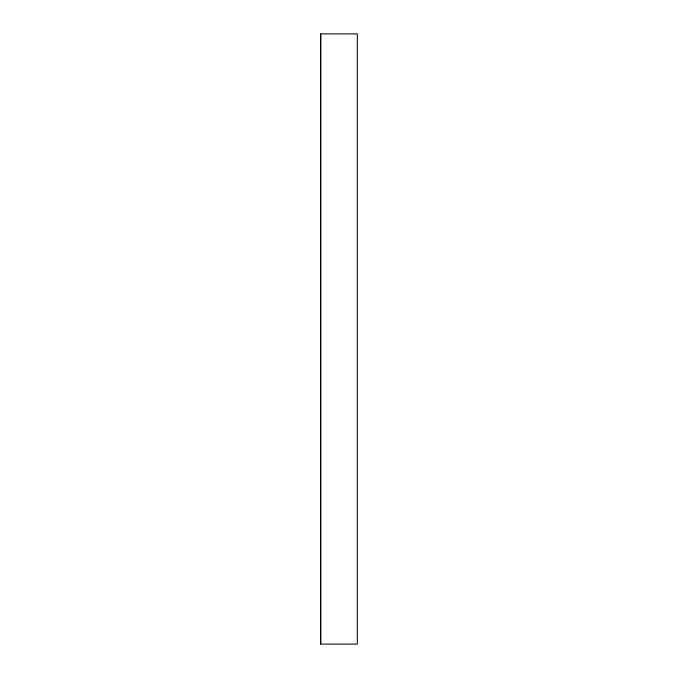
<?xml version="1.0" encoding="UTF-8"?>
<svg xmlns="http://www.w3.org/2000/svg" width="678" height="678" viewBox="0 0 678 678"><rect width="100%" height="100%" fill="white"/><g stroke="black" fill="none" stroke-linecap="round" stroke-linejoin="round"><path stroke-width="1.02" d="M320.694 644.1L320.694 33.9L357.306 33.9L357.306 644.1L320.694 644.1L320.694 33.9"/></g></svg>
